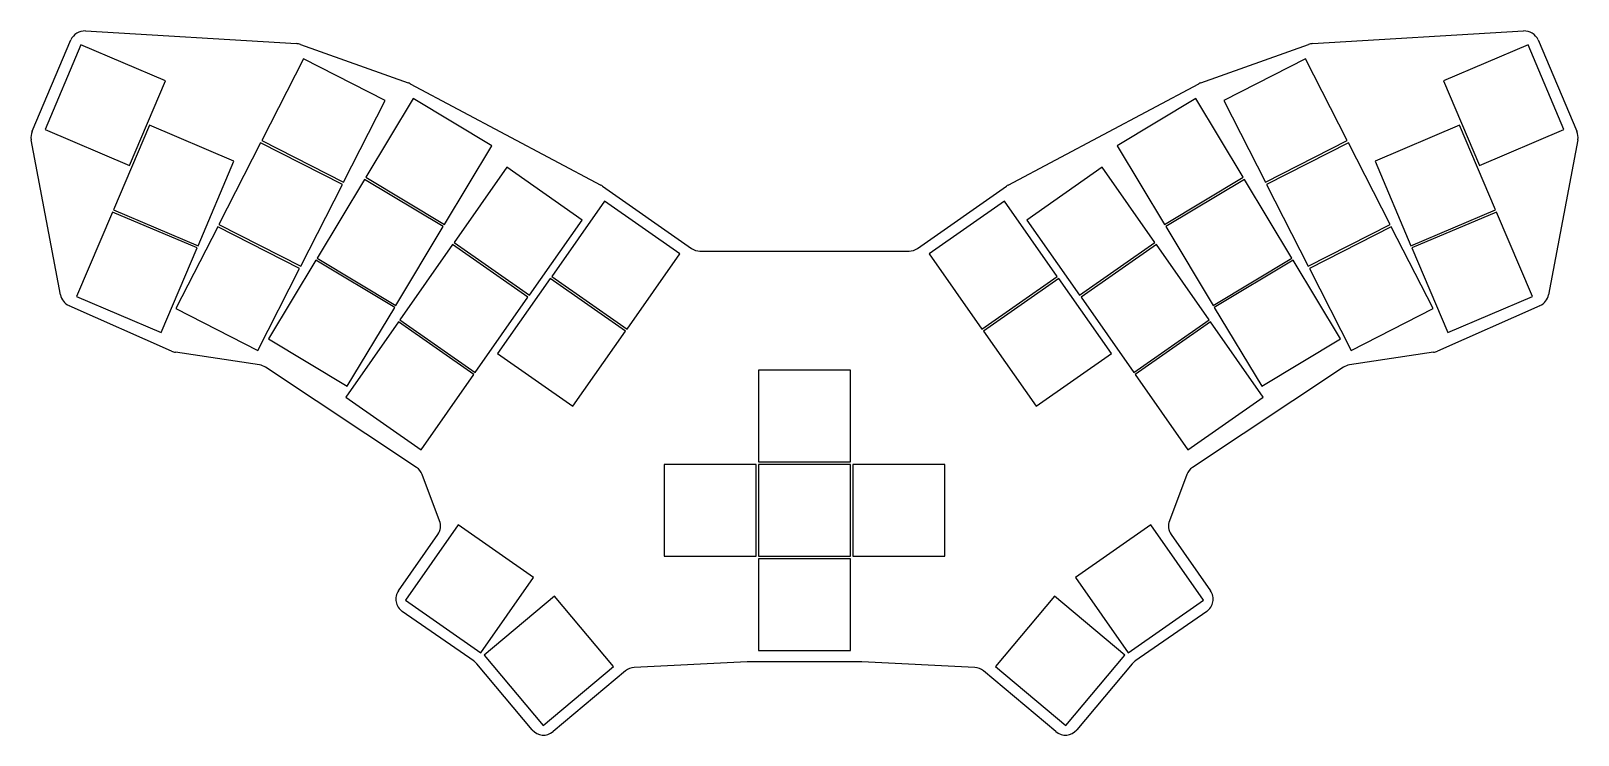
# Model space of a CAD drawing. Header units: millimetres. Extents: x 3 to 315, y -233 to -91.
import ezdxf

# ---------------------------------------------------------------- set-up
doc = ezdxf.new("R2010")
doc.units = ezdxf.units.MM

msp = doc.modelspace()

# ---------------------------------------------------------------- linework, layer by layer
for p, q in [((14.2, -90.54), (56.77, -93.09)), ((261.85, -93.09), (304.42, -90.54)), ((3.43, -110.8), (11.25, -92.36)), ((13.27, -93.36), (6.03, -110.44)), ((30.35, -100.61), (13.27, -93.36)), ((57.6, -93.26), (79.34, -101.02)), ((239.28, -101.02), (261.02, -93.26)), ((305.35, -93.36), (288.27, -100.61)), ((312.59, -110.44), (305.35, -93.36)), ((307.37, -92.36), (315.19, -110.8)), ((58.18, -96.15), (49.76, -112.67)), ((74.71, -104.57), (58.18, -96.15)), ((260.44, -96.15), (243.91, -104.57)), ((268.86, -112.67), (260.44, -96.15)), ((23.1, -117.69), (30.35, -100.61)), ((79.74, -101.2), (118.22, -121.68)), ((200.4, -121.68), (238.88, -101.2)), ((288.27, -100.61), (295.52, -117.69)), ((66.29, -121.1), (74.71, -104.57)), ((80.32, -104.18), (70.77, -120.08)), ((96.22, -113.73), (80.32, -104.18)), ((238.3, -104.18), (222.4, -113.73)), ((247.85, -120.08), (238.3, -104.18)), ((243.91, -104.57), (252.33, -121.1)), ((6.03, -110.44), (23.1, -117.69)), ((27.09, -109.58), (19.84, -126.65)), ((44.16, -116.82), (27.09, -109.58)), ((291.53, -109.58), (274.46, -116.82)), ((298.78, -126.65), (291.53, -109.58)), ((295.52, -117.69), (312.59, -110.44)), ((9.15, -143.83), (3.24, -112.52)), ((49.53, -113.12), (41.11, -129.65)), ((66.06, -121.54), (49.53, -113.12)), ((49.76, -112.67), (66.29, -121.1)), ((86.67, -129.63), (96.22, -113.73)), ((222.4, -113.73), (231.95, -129.63)), ((252.33, -121.1), (268.86, -112.67)), ((269.09, -113.12), (252.56, -121.54)), ((277.51, -129.65), (269.09, -113.12)), ((315.38, -112.52), (309.47, -143.83)), ((36.91, -133.9), (44.16, -116.82)), ((99.23, -118.08), (88.59, -133.28)), ((114.43, -128.72), (99.23, -118.08)), ((219.39, -118.08), (204.19, -128.72)), ((230.03, -133.28), (219.39, -118.08)), ((274.46, -116.82), (281.7, -133.9)), ((57.64, -138.07), (66.06, -121.54)), ((70.51, -120.51), (60.95, -136.41)), ((86.41, -130.06), (70.51, -120.51)), ((70.77, -120.08), (86.67, -129.63)), ((231.95, -129.63), (247.85, -120.08)), ((248.11, -120.51), (232.21, -130.06)), ((257.67, -136.41), (248.11, -120.51)), ((252.56, -121.54), (260.98, -138.07)), ((118.53, -121.87), (136.49, -134.45)), ((182.13, -134.45), (200.09, -121.87)), ((19.64, -127.11), (12.4, -144.19)), ((36.72, -134.36), (19.64, -127.11)), ((19.84, -126.65), (36.91, -133.9)), ((118.93, -124.9), (108.29, -140.1)), ((134.13, -135.54), (118.93, -124.9)), ((199.69, -124.9), (184.49, -135.54)), ((210.33, -140.1), (199.69, -124.9)), ((281.7, -133.9), (298.78, -126.65)), ((298.98, -127.11), (281.9, -134.36)), ((306.22, -144.19), (298.98, -127.11)), ((40.88, -130.09), (32.46, -146.62)), ((57.41, -138.51), (40.88, -130.09)), ((41.11, -129.65), (57.64, -138.07)), ((76.85, -145.96), (86.41, -130.06)), ((103.79, -143.92), (114.43, -128.72)), ((204.19, -128.72), (214.83, -143.92)), ((232.21, -130.06), (241.76, -145.96)), ((260.98, -138.07), (277.51, -129.65)), ((277.73, -130.09), (261.21, -138.51)), ((286.16, -146.62), (277.73, -130.09)), ((88.3, -133.69), (77.66, -148.88)), ((103.5, -144.33), (88.3, -133.69)), ((88.59, -133.28), (103.79, -143.92)), ((214.83, -143.92), (230.03, -133.28)), ((230.32, -133.69), (215.12, -144.33)), ((240.96, -148.88), (230.32, -133.69)), ((29.47, -151.43), (36.72, -134.36)), ((60.7, -136.84), (51.14, -152.74)), ((76.6, -146.39), (60.7, -136.84)), ((60.95, -136.41), (76.85, -145.96)), ((123.49, -150.74), (134.13, -135.54)), ((138.21, -134.99), (180.41, -134.99)), ((184.49, -135.54), (195.13, -150.74)), ((241.76, -145.96), (257.67, -136.41)), ((257.92, -136.84), (242.02, -146.39)), ((267.48, -152.74), (257.92, -136.84)), ((281.9, -134.36), (289.15, -151.43)), ((48.99, -155.04), (57.41, -138.51)), ((108.01, -140.51), (97.37, -155.7)), ((123.2, -151.15), (108.01, -140.51)), ((108.29, -140.1), (123.49, -150.74)), ((195.13, -150.74), (210.33, -140.1)), ((210.61, -140.51), (195.42, -151.15)), ((221.25, -155.7), (210.61, -140.51)), ((261.21, -138.51), (269.63, -155.04)), ((31.59, -155.19), (10.89, -146.02)), ((12.4, -144.19), (29.47, -151.43)), ((32.46, -146.62), (48.99, -155.04)), ((67.04, -162.29), (76.6, -146.39)), ((92.86, -159.52), (103.5, -144.33)), ((215.12, -144.33), (225.76, -159.52)), ((242.02, -146.39), (251.58, -162.29)), ((269.63, -155.04), (286.16, -146.62)), ((307.73, -146.02), (287.03, -155.19)), ((289.15, -151.43), (306.22, -144.19)), ((77.38, -149.29), (66.74, -164.49)), ((92.57, -159.93), (77.38, -149.29)), ((77.66, -148.88), (92.86, -159.52)), ((225.76, -159.52), (240.96, -148.88)), ((241.24, -149.29), (226.05, -159.93)), ((251.88, -164.49), (241.24, -149.29)), ((51.14, -152.74), (67.04, -162.29)), ((112.56, -166.34), (123.2, -151.15)), ((195.42, -151.15), (206.06, -166.34)), ((251.58, -162.29), (267.48, -152.74)), ((49.32, -157.97), (32.35, -155.42)), ((97.37, -155.7), (112.56, -166.34)), ((206.06, -166.34), (221.25, -155.7)), ((286.26, -155.42), (269.3, -157.97)), ((81.02, -178.67), (50.53, -158.44)), ((168.58, -159.02), (150.03, -159.02)), ((150.03, -159.02), (150.03, -177.57)), ((168.58, -177.57), (168.58, -159.02)), ((268.09, -158.44), (237.6, -178.67)), ((81.93, -175.13), (92.57, -159.93)), ((226.05, -159.93), (236.69, -175.13)), ((66.74, -164.49), (81.93, -175.13)), ((236.69, -175.13), (251.88, -164.49)), ((150.03, -177.57), (168.58, -177.57)), ((85.67, -189.45), (82.16, -180.11)), ((149.53, -178.07), (130.98, -178.07)), ((130.98, -178.07), (130.98, -196.62)), ((149.53, -196.62), (149.53, -178.07)), ((168.58, -178.07), (150.03, -178.07)), ((150.03, -178.07), (150.03, -196.62)), ((168.58, -196.62), (168.58, -178.07)), ((187.63, -178.07), (169.08, -178.07)), ((169.08, -178.07), (169.08, -196.62)), ((187.63, -196.62), (187.63, -178.07)), ((236.45, -180.11), (232.95, -189.45)), ((89.43, -190.29), (78.79, -205.48)), ((104.62, -200.93), (89.43, -190.29)), ((229.19, -190.29), (214, -200.93)), ((239.83, -205.48), (229.19, -190.29)), ((77.38, -203.57), (85.32, -192.23)), ((233.3, -192.23), (241.24, -203.57)), ((130.98, -196.62), (149.53, -196.62)), ((150.03, -196.62), (168.58, -196.62)), ((169.08, -196.62), (187.63, -196.62)), ((168.58, -197.12), (150.03, -197.12)), ((150.03, -197.12), (150.03, -215.67)), ((168.58, -215.67), (168.58, -197.12)), ((93.98, -216.12), (104.62, -200.93)), ((214, -200.93), (224.64, -216.12)), ((78.79, -205.48), (93.98, -216.12)), ((108.85, -204.65), (94.64, -216.57)), ((120.77, -218.86), (108.85, -204.65)), ((209.77, -204.65), (197.85, -218.86)), ((223.98, -216.57), (209.77, -204.65)), ((224.64, -216.12), (239.83, -205.48)), ((92.62, -217.83), (78.12, -207.75)), ((240.49, -207.75), (226, -217.83)), ((104.36, -231.65), (93.21, -218.37)), ((94.64, -216.57), (106.56, -230.78)), ((147.71, -217.93), (124.95, -219.09)), ((170.76, -217.92), (147.86, -217.92)), ((150.03, -215.67), (168.58, -215.67)), ((193.67, -219.09), (170.91, -217.93)), ((212.06, -230.78), (223.98, -216.57)), ((225.41, -218.37), (214.26, -231.65)), ((106.56, -230.78), (120.77, -218.86)), ((123.17, -219.78), (108.58, -232.02)), ((210.04, -232.02), (195.45, -219.78)), ((197.85, -218.86), (212.06, -230.78))]:
    msp.add_line(p, q)
for centre, start, end in [((14.02, -93.54), 86.5685, 157), ((304.6, -93.54), 23, 93.4315), ((56.59, -96.09), 70.3686, 86.5685), ((262.03, -96.09), 93.4315, 109.6314), ((78.33, -103.84), 61.966, 70.3686), ((240.29, -103.84), 109.6314, 118.034), ((6.19, -111.97), 157, 190.6901), ((312.43, -111.97), 349.3099, 23), ((116.81, -124.33), 55, 61.966), ((201.81, -124.33), 118.034, 125), ((138.21, -131.99), 235, 270), ((180.41, -131.99), 270, 305), ((12.1, -143.27), 190.6901, 246.0967), ((306.52, -143.27), 293.9033, 349.3099), ((32.8, -152.45), 246.0967, 261.4349), ((285.82, -152.45), 278.5651, 293.9033), ((48.87, -160.94), 56.4302, 81.4349), ((269.75, -160.94), 98.5651, 123.5698), ((79.36, -181.17), 20.5963, 56.4302), ((239.26, -181.17), 123.5698, 159.4037), ((82.87, -190.51), 325, 20.5963), ((235.75, -190.51), 159.4037, 215), ((79.84, -205.29), 145, 235.1923), ((238.78, -205.29), 304.8077, 35), ((90.91, -220.3), 40, 55.1923), ((147.86, -220.92), 90, 92.9112), ((170.76, -220.92), 87.0888, 90), ((227.71, -220.3), 124.8077, 140), ((125.1, -222.08), 92.9112, 130), ((193.52, -222.08), 50, 87.0888), ((106.65, -229.73), 220, 310), ((211.96, -229.73), 230, 320)]:
    msp.add_arc(centre, 3, start, end)

doc.saveas('drawing.dxf')
